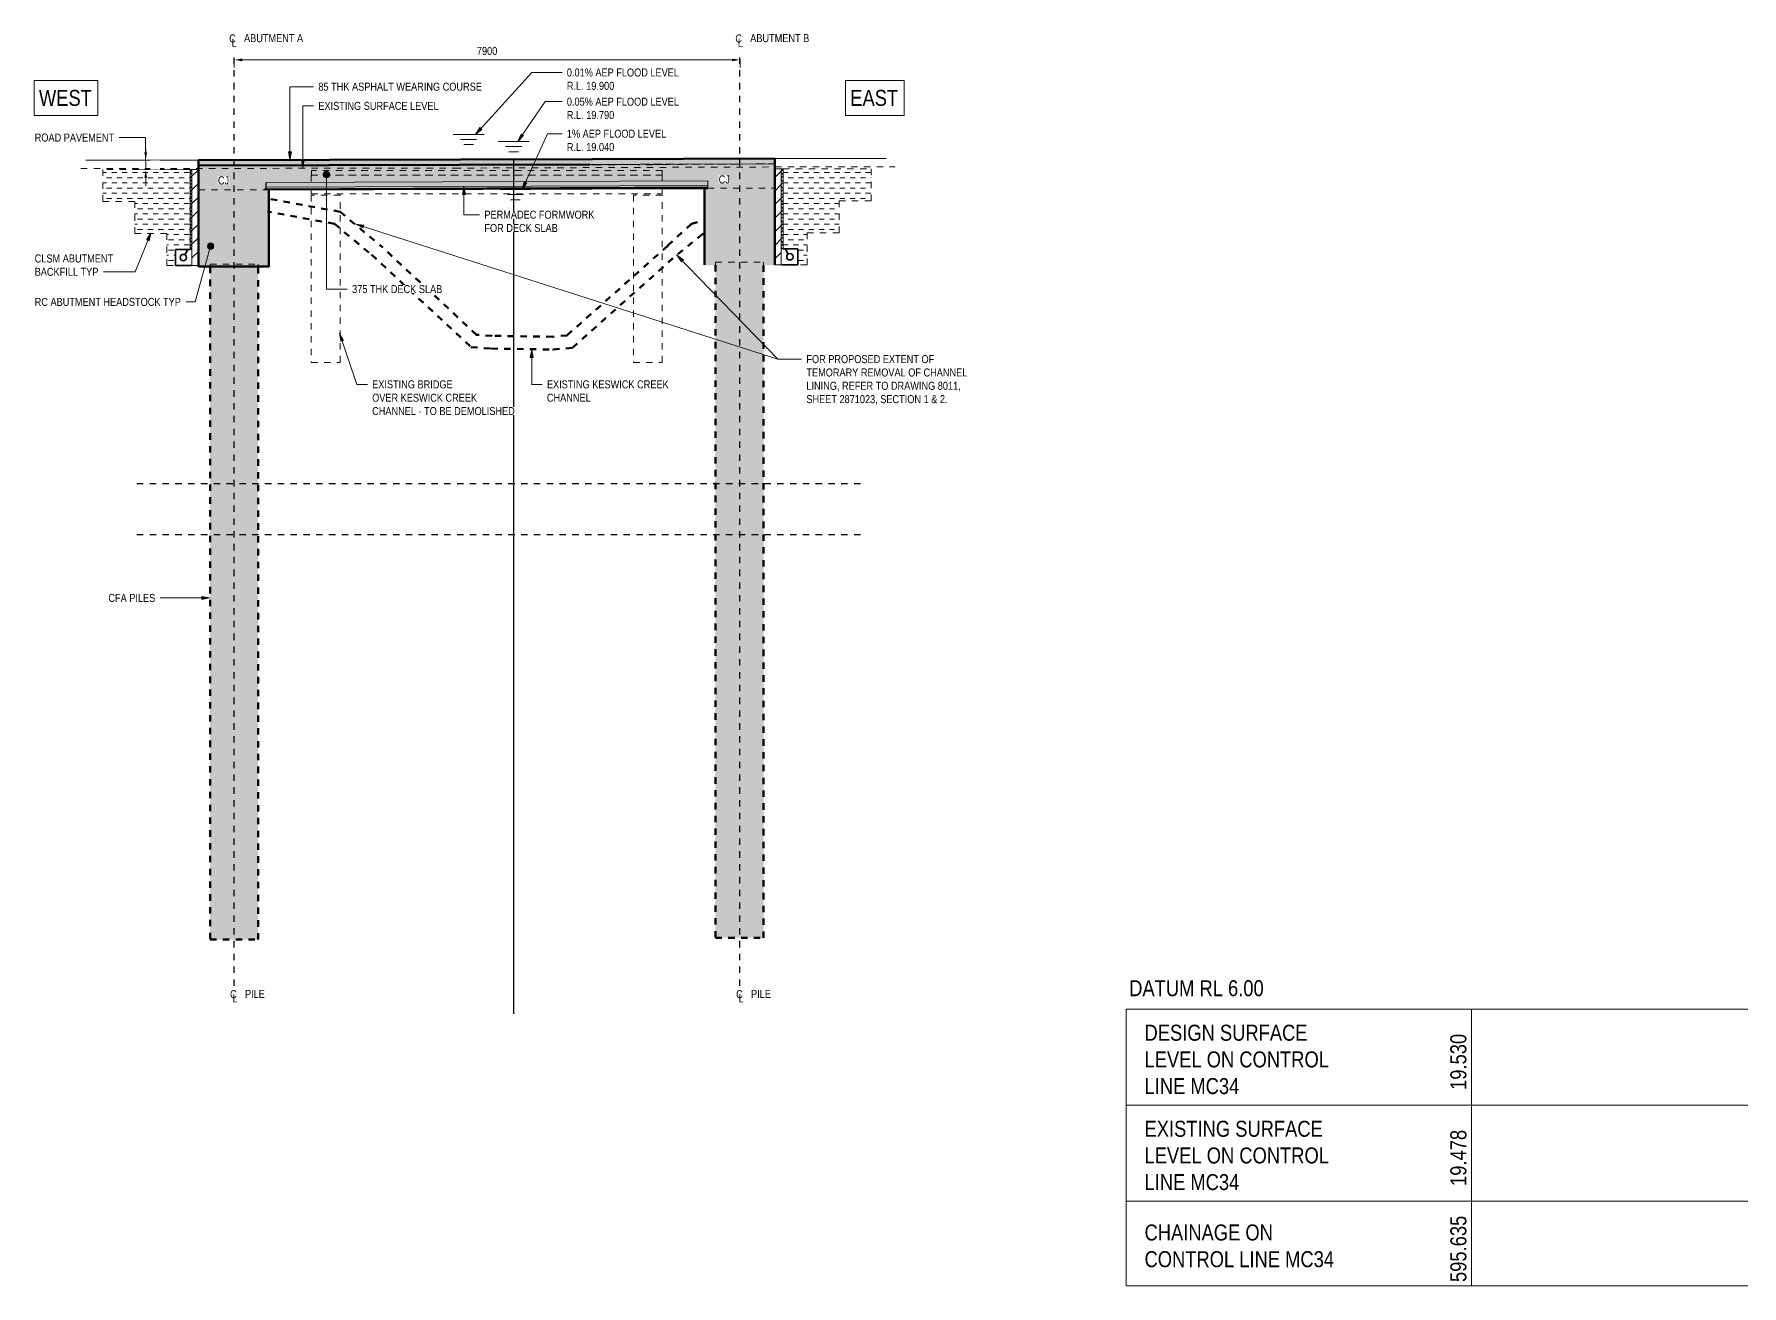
# Model space of a CAD drawing. Header units: metres. Extents: x 1 to 98, y 2 to 1697.
# Drawn here: x 44.44 to 71.11, y 1.92 to 21.47 of the extents above; entities that cross this region are included whole.
import ezdxf

# ---------------------------------------------------------------- set-up
doc = ezdxf.new("R2010")
doc.units = ezdxf.units.M
for name, pattern in [('Dash dot', [0.015875, 0.00635, -0.004763, 0, -0.004763]), ('JacobsCenter', [0.015, 0.009, -0.0015, 0.003, -0.0015]), ('JacobsDash', [0.0045, 0.003, -0.0015]), ('JacobsDemolished', [0.0045, 0.003, -0.0015])]:
    doc.linetypes.add(name, pattern=pattern)
doc.layers.get('Defpoints').update_dxf_attribs({"color": 41})
for name, color, linetype, lineweight in [('BRIDGE-ABUTMENT-CONC', 7, 'Continuous', 50), ('D-BDGE', 7, 'Continuous', 13), ('D-BDGE-18-SOLID', 7, 'Continuous', 9), ('D-BDGE-FLOOR', 7, 'Continuous', 50), ('D-BDGE-FLOOR-HID', 7, 'JacobsDash', 18), ('D-BDGE-FLOOR-PAT', 7, 'Continuous', 50), ('D-BDGE-FNDN-LINES-18-HID', 7, 'JacobsDash', 18), ('D-BDGE-FNDN-PILE-CONC', 7, 'Continuous', 50), ('D-BDGE-LINE', 7, 'Continuous', 9), ('D-ENHA-GEN-LINE', 7, 'Continuous', 9), ('D-ENHA-TEXT', 7, 'Continuous', 9), ('D-ENHA-TEXT-DIMS', 7, 'Continuous', 9)]:
    doc.layers.add(name, color=color, linetype=linetype, lineweight=lineweight)
for name, color, linetype, lineweight, true_color in [('BRIDGE-FRAMING-LINE-18-HID', 7, 'Continuous', 13, 0x8c8cc6), ('D-BDGE-DECK', 7, 'Continuous', 13, 0x8c8cc6), ('D-BDGE-FNDN', 7, 'Continuous', 13, 0x8c8cc6), ('D-BDGE-FRAMING', 7, 'Continuous', 13, 0x8c8cc6), ('D-BDGE-INT-WALL', 7, 'Continuous', 13, 0x8c8cc6)]:
    doc.layers.add(name, color=color, linetype=linetype, lineweight=lineweight, true_color=true_color)
doc.styles.add('Arial Narrow_3', font='ARIALN.TTF', dxfattribs={"height": 0.25})
doc.styles.add('Arial Narrow_5', font='ARIALN.TTF', dxfattribs={"height": 0.125})
doc.dimstyles.new('Dimension_Standard_O__mm__2', dxfattribs={"dimscale": 0.3048, "dimtxt": 0.127929, "dimasz": 0.410105, "dimexe": 0.393701, "dimexo": 0.246063, "dimgap": 0.246063, "dimtad": 1, "dimdec": 0, "dimlfac": 1000, "dimzin": 0, "dimdsep": 46, "dimtxsty": 'Arial Narrow_5', "dimsah": 1, "dimcen": 0.09, "dimaunit": 1, "dimadec": 4, "dimazin": 0, "dimtfac": 1, "dimtdec": 4, "dimtix": 1, "dimtmove": 0, "dimatfit": 3, "dimfxl": 1, "dimtvp": 1, "dimtfill": 1, "dimtolj": 1, "dimtzin": 0, "dimlwd": 18, "dimlwe": 18, "dimarcsym": 2})
pattern_1 = [(0, (51.05926, 18.093), (0.08064, 0.08064), [0.08064, -0.08064])]
pattern_2 = [(45, (51.05926, 18.093), (-0.106066, 0.106066), [])]
pattern_3 = [(45, (51.05926, 18.093), (-0.053033, 0.053033), []), (135, (51.05926, 18.093), (-0.053033, -0.053033), [])]

# ---------------------------------------------------------------- blocks, each defined once
blk = doc.blocks.new('Roofs 3 - Roofs 3-4999916-DRG-2871021 - SECTION 3')
at = {"layer": 'D-BDGE-DECK', "color": 9, "linetype": 'JacobsDemolished', "lineweight": 18, "true_color": 0xc3c3c3}
for p, q in [((578.009, 19.336), (578.009, 19.262)), ((583.489, 19.336), (578.009, 19.336)), ((578.009, 19.262), (583.489, 19.262)), ((583.489, 19.262), (583.489, 19.336))]:
    blk.add_line(p, q, dxfattribs=at)
blk = doc.blocks.new('Structural Framing 2 - Structural Framing 2-5589929-DRG-2871021 - SECTION 3')
at = {"layer": 'D-BDGE-FRAMING', "color": 9, "linetype": 'JacobsDemolished', "lineweight": 50, "true_color": 0xc3c3c3}
for p, q in [((580.591, 16.771), (579.088, 18.166)), ((579.089, 18.161), (579.088, 18.166)), ((583.574, 18.159), (582.003, 16.762)), ((583.574, 18.159), (583.575, 18.155)), ((578.952, 18.019), (580.506, 16.577)), ((578.953, 18.015), (578.952, 18.019)), ((582.087, 16.569), (583.716, 18.018)), ((583.717, 18.014), (583.716, 18.018)), ((580.506, 16.577), (580.822, 16.555)), ((580.508, 16.573), (580.506, 16.577)), ((580.83, 16.755), (580.591, 16.771)), ((580.592, 16.767), (580.591, 16.771)), ((580.822, 16.555), (581.783, 16.54)), ((580.823, 16.551), (580.822, 16.555)), ((581.775, 16.74), (580.83, 16.755)), ((580.831, 16.751), (580.83, 16.755)), ((582.003, 16.762), (581.775, 16.74)), ((581.776, 16.736), (581.775, 16.74)), ((581.783, 16.54), (582.087, 16.569)), ((581.784, 16.536), (581.783, 16.54)), ((582.005, 16.758), (582.003, 16.762)), ((582.089, 16.565), (582.087, 16.569))]:
    blk.add_line(p, q, dxfattribs=at)
blk = doc.blocks.new('01_SFO_FRP_Pile_CastInPlace_CS - CAST-IN-PLACE PILE - 0750-7668704-DRG-2871021 - SECTION 3')
at = {"layer": 'D-BDGE-FNDN', "linetype": 'JacobsDash', "lineweight": 18, "true_color": 0xe1e1e1}
blk.add_hatch(color=254, dxfattribs=at).paths.add_polyline_path([(576.428, 7.326), (577.178, 7.326), (577.178, 17.831), (577.172, 17.832), (577.128, 17.833), (577.044, 17.834), (576.869, 17.835), (576.675, 17.835), (576.516, 17.833), (576.434, 17.832), (576.428, 17.831), (576.428, 13.892)])
at = {"layer": 'D-BDGE-FNDN-LINES-18-HID', "color": 252, "true_color": 0x888888}
for p, q in [((576.428, 17.876), (576.428, 17.832)), ((576.428, 17.876), (577.178, 17.876)), ((577.178, 17.832), (577.178, 17.876))]:
    blk.add_line(p, q, dxfattribs=at)
at = {"layer": 'D-BDGE-FNDN-PILE-CONC', "color": 252, "linetype": 'JacobsDash', "true_color": 0x888888}
for p, q in [((576.428, 17.832), (576.428, 7.326)), ((577.178, 7.326), (577.178, 17.832)), ((576.428, 7.326), (577.178, 7.326))]:
    blk.add_line(p, q, dxfattribs=at)
blk = doc.blocks.new('01_SFO_FRP_Pile_CastInPlace_CS - CAST-IN-PLACE PILE - 0750-V1-DRG-2871021 - SECTION 3')
at = {"layer": 'D-BDGE-FNDN', "linetype": 'JacobsDash', "lineweight": 18, "true_color": 0xe1e1e1}
blk.add_hatch(color=254, dxfattribs=at).paths.add_polyline_path([(584.321, 7.353), (585.071, 7.353), (585.071, 17.858), (585.066, 17.859), (585.021, 17.86), (584.938, 17.861), (584.762, 17.862), (584.569, 17.861), (584.41, 17.86), (584.344, 17.859), (584.321, 17.858), (584.321, 13.892)])
at = {"layer": 'D-BDGE-FNDN-LINES-18-HID', "color": 252, "true_color": 0x888888}
for p, q in [((584.321, 17.903), (584.321, 17.859)), ((584.321, 17.903), (585.071, 17.903)), ((585.071, 17.859), (585.071, 17.903))]:
    blk.add_line(p, q, dxfattribs=at)
at = {"layer": 'D-BDGE-FNDN-PILE-CONC', "color": 252, "linetype": 'JacobsDash', "true_color": 0x888888}
for p, q in [((584.321, 17.859), (584.321, 7.353)), ((585.071, 7.353), (585.071, 17.859)), ((584.321, 7.353), (585.071, 7.353))]:
    blk.add_line(p, q, dxfattribs=at)
blk = doc.blocks.new('07_STR_DPS_PermadecPanel - 07_STR_DPS_PermadecPanel-V2-DRG-2871021 - SECTION 3')
at = {"layer": 'BRIDGE-FRAMING-LINE-18-HID', "color": 7, "linetype": 'JacobsDash'}
for p, q in [((577.296, 19.041), (577.296, 19.134)), ((577.301, 19.134), (577.296, 19.134)), ((577.296, 19.04), (577.296, 19.133)), ((584.196, 19.062), (577.296, 19.041)), ((581.948, 19.049), (577.296, 19.035)), ((577.296, 19.035), (577.296, 19.041)), ((577.296, 19.041), (577.296, 19.041)), ((577.296, 19.041), (577.296, 19.04)), ((577.296, 19.04), (577.296, 19.04)), ((577.296, 19.04), (577.296, 19.039)), ((577.296, 19.039), (577.296, 19.039)), ((577.296, 19.033), (577.296, 19.035)), ((584.196, 19.056), (581.953, 19.049)), ((584.196, 19.079), (584.196, 19.062)), ((584.196, 19.062), (584.196, 19.056)), ((584.196, 19.056), (584.196, 19.054))]:
    blk.add_line(p, q, dxfattribs=at)
blk = doc.blocks.new('07_STR_DPS_PermadecPanel - 07_STR_DPS_PermadecPanel-5973124-DRG-2871021 - SECTION 3')
at = {"layer": 'D-BDGE-FRAMING', "linetype": 'JacobsDash', "true_color": 0xc0c0c0}
for points in [[(577.298, 19.046), (584.198, 19.068), (584.198, 19.079), (577.301, 19.052), (577.301, 19.139), (577.297, 19.139), (577.298, 19.062)], [(577.298, 19.041), (584.198, 19.062), (584.198, 19.068), (577.298, 19.046)], [(577.298, 19.04), (583.152, 19.059), (577.298, 19.041)], [(577.298, 19.046), (577.298, 19.046), (577.298, 19.046)]]:
    blk.add_hatch(color=9, dxfattribs=at).paths.add_polyline_path(points)
at = {"layer": 'BRIDGE-FRAMING-LINE-18-HID', "color": 7, "linetype": 'JacobsDash'}
for p, q in [((577.297, 19.042), (577.296, 19.135)), ((577.297, 19.041), (577.296, 19.134)), ((577.296, 19.035), (581.941, 19.049)), ((577.296, 19.041), (577.296, 19.041)), ((577.296, 19.041), (577.296, 19.041)), ((577.296, 19.041), (577.296, 19.035)), ((577.296, 19.035), (577.298, 19.04)), ((577.297, 19.045), (577.297, 19.138)), ((577.297, 19.044), (577.297, 19.137)), ((577.297, 19.043), (577.297, 19.136)), ((577.298, 19.046), (577.297, 19.045)), ((577.297, 19.045), (577.297, 19.045)), ((577.297, 19.045), (577.297, 19.044)), ((577.297, 19.044), (577.297, 19.044)), ((577.297, 19.044), (577.297, 19.043)), ((577.298, 19.044), (577.297, 19.044)), ((577.298, 19.044), (577.297, 19.044)), ((577.297, 19.043), (577.297, 19.043)), ((577.297, 19.043), (577.297, 19.042)), ((577.297, 19.042), (577.297, 19.042)), ((577.297, 19.042), (577.297, 19.041)), ((577.298, 19.046), (577.298, 19.046)), ((581.947, 19.049), (584.196, 19.056)), ((584.198, 19.062), (584.196, 19.056))]:
    blk.add_line(p, q, dxfattribs=at)
at = {"layer": 'D-BDGE-FRAMING', "color": 7}
for p, q in [((577.298, 19.046), (577.297, 19.139)), ((577.301, 19.139), (577.297, 19.139)), ((584.198, 19.068), (577.298, 19.047)), ((584.198, 19.062), (577.298, 19.041)), ((577.298, 19.041), (577.298, 19.047)), ((577.298, 19.047), (577.298, 19.046)), ((577.298, 19.04), (577.298, 19.041)), ((584.198, 19.079), (584.198, 19.068)), ((584.198, 19.068), (584.198, 19.062))]:
    blk.add_line(p, q, dxfattribs=at)
blk = doc.blocks.new('DIMBLOCK3-DRG-2871021 - SECTION 3')
at = {"layer": 'D-ENHA-TEXT-DIMS', "color": 0, "lineweight": 18, "transparency": 16777216}
for p, q in [((47.568, 21.077), (47.568, 20.944)), ((55.468, 21.077), (55.468, 20.944)), ((47.693, 21.064), (55.343, 21.064))]:
    blk.add_line(p, q, dxfattribs=at)
at = {"layer": 'D-ENHA-TEXT-DIMS', "color": 0, "transparency": 16777216}
for points in [[(47.693, 21.085), (47.693, 21.043), (47.568, 21.064)], [(55.343, 21.085), (55.343, 21.043), (55.468, 21.064)]]:
    blk.add_solid(points, dxfattribs=at)
at = {"layer": 'Defpoints', "color": 0, "transparency": 16777216}
for p in [(47.568, 21.152), (55.468, 21.152), (55.468, 21.064)]:
    blk.add_point(p, dxfattribs=at)
at = {"layer": 'D-ENHA-TEXT-DIMS', "color": 0, "lineweight": 18, "transparency": 16777216, "insert": (51.518, 21.203), "char_height": 0.125, "width": 0.38013, "attachment_point": 5, "style": 'Arial Narrow_5', "bg_fill": 3, "box_fill_scale": 1.1, "bg_fill_color": 256, "bg_fill_true_color": 13158600, "bg_fill_transparency": 0}
blk.add_mtext('\\A1;7900', dxfattribs=at)
blk = doc.blocks.new('CS_Annot_Centreline Symbol1 - CS_Annot_Centreline Symbol-5309845-DRG-2871021 - SECTION 3')
at = {"layer": 'D-ENHA-GEN-LINE', "char_height": 0.125, "attachment_point": 1, "style": 'Arial Narrow_5'}
for s, insert, width in [('C  ', (576.726, 21.461), 0.22046), ('L', (576.765, 21.394), 0.0962)]:
    blk.add_mtext(s, dxfattribs=dict(at, insert=insert, width=width))
blk = doc.blocks.new('DIMBLOCK4-DRG-2871021 - SECTION 3')
at = {"layer": 'D-ENHA-TEXT-DIMS', "color": 0, "lineweight": 18, "transparency": 16777216}
for p, q in [((46.186, 19.619), (46.185, 19.744)), ((46.937, 19.497), (46.066, 19.494)), ((46.186, 19.494), (46.187, 19.349)), ((46.937, 19.351), (46.067, 19.349)), ((46.187, 19.224), (46.187, 19.099))]:
    blk.add_line(p, q, dxfattribs=at)
at = {"layer": 'D-ENHA-TEXT-DIMS', "color": 0, "transparency": 16777216}
for points in [[(46.207, 19.619), (46.165, 19.619), (46.186, 19.494)], [(46.208, 19.224), (46.166, 19.224), (46.187, 19.349)]]:
    blk.add_solid(points, dxfattribs=at)
at = {"layer": 'Defpoints', "color": 0, "transparency": 16777216}
for p in [(47.012, 19.497), (47.012, 19.351)]:
    blk.add_point(p, dxfattribs=at)
at = {"layer": 'D-ENHA-TEXT-DIMS', "color": 0, "lineweight": 18, "transparency": 16777216, "insert": (46.336, 19.422), "char_height": 0.125, "attachment_point": 5, "rotation": 270.1724, "style": 'Arial Narrow_5', "bg_fill": 3, "box_fill_scale": 1.1, "bg_fill_color": 256, "bg_fill_true_color": 13158600, "bg_fill_transparency": 0}
blk.add_mtext('\\A1;\u200e', dxfattribs=at)
at = {"layer": 'Defpoints', "color": 0, "transparency": 16777216}
blk.add_point((46.187, 19.349), dxfattribs=at)

msp = doc.modelspace()

# ---------------------------------------------------------------- hatches: boundary and pattern name
at = {"layer": 'BRIDGE-ABUTMENT-CONC', "true_color": 0xc0c0c0}
for points in [[(47.0119, 17.8368), (48.1119, 17.8368), (48.1119, 19.0369), (48.0435, 19.0369), (48.0435, 19.0167), (47.0235, 19.0167), (47.0235, 19.0368), (47.0121, 19.0368), (47.0119, 18.1014)], [(54.9102, 17.8566), (54.912, 17.8638), (54.9119, 19.0606), (54.9102, 19.0518), (54.9102, 17.8566)], [(54.912, 17.8638), (56.012, 17.8638), (56.012, 19.0639), (55.9964, 19.0639), (55.9964, 19.0301), (54.965, 19.0301), (54.965, 19.0638), (54.9621, 19.0638), (54.962, 19.0611), (54.912, 19.0607), (54.912, 17.8638)], [(47.0102, 17.8296), (47.0119, 17.8378), (47.0119, 18.1014), (47.0102, 18.1014), (47.0102, 17.8368)], [(47.0102, 17.8296), (47.1919, 17.8296), (47.1919, 17.8311), (47.1978, 17.8317), (47.2427, 17.8329), (47.3268, 17.8339), (47.5029, 17.8348), (47.6962, 17.8346), (47.8549, 17.8335), (47.9197, 17.8324), (47.9419, 17.8311), (47.9419, 17.8296), (48.1102, 17.8296), (48.1119, 17.8368), (47.0119, 17.8367)], [(54.9102, 17.8566), (55.0855, 17.8566), (55.0855, 17.8579), (55.0914, 17.8585), (55.1364, 17.8597), (55.2204, 17.8607), (55.3965, 17.8616), (55.5899, 17.8614), (55.7485, 17.8603), (55.8133, 17.8591), (55.8355, 17.8577), (55.8355, 17.8566), (56.0102, 17.8566), (56.012, 17.8638), (54.912, 17.8638), (54.9102, 17.8566)]]:
    msp.add_hatch(color=9, dxfattribs=at).paths.add_polyline_path(points)
at = {"layer": 'D-BDGE-FLOOR', "true_color": 0xc0c0c0}
for points in [[(47.0102, 19.4047), (47.0118, 19.4119), (47.0118, 19.4963), (47.0102, 19.4897), (47.0102, 19.4119)], [(47.0116, 19.3514), (47.0119, 19.3514), (47.0118, 19.4113), (47.0102, 19.4047), (47.0102, 19.3514)]]:
    msp.add_hatch(color=9, dxfattribs=at).paths.add_polyline_path(points)
at = {"layer": 'D-BDGE-FLOOR-PAT', "true_color": 0xc0c0c0}
h = msp.add_hatch(color=9, dxfattribs=at)
h.paths.add_polyline_path([(47.0121, 19.0369), (47.0235, 19.0369), (47.0235, 19.0767), (48.0435, 19.0767), (48.0435, 19.04), (48.0619, 19.0402), (48.062, 19.1394), (48.0655, 19.1395), (48.0655, 19.1501), (54.965, 19.1747), (54.965, 19.1051), (55.9964, 19.1051), (55.9964, 19.064), (56.012, 19.0641), (56.012, 19.4389), (47.0119, 19.4118), (47.0121, 19.3514)])
h.paths.add_polyline_path([(54.9621, 19.0638), (54.965, 19.0641), (54.965, 19.0789), (54.9619, 19.0788), (54.9621, 19.0639)])
msp.add_hatch(color=9, dxfattribs=at).paths.add_polyline_path([(48.1119, 19.033), (52.5369, 19.0464), (53.121, 19.0553), (48.0435, 19.04), (48.0435, 19.0369), (48.1119, 19.0369), (48.1119, 19.0343)])
h = msp.add_hatch(color=9, dxfattribs=at)
edge = h.paths.add_edge_path()
edge.add_line((54.6948, 19.0529), (54.9102, 19.0536))
edge.add_line((54.9102, 19.0536), (54.912, 19.0607))
edge.add_line((54.912, 19.0607), (53.121, 19.0549))
edge.add_line((53.121, 19.0549), (52.5369, 19.0464))
edge.add_line((52.5369, 19.0464), (52.5353, 19.0464))
h.paths.add_polyline_path([(54.912, 19.0536), (54.912, 19.0536), (54.912, 19.0555)])
h.paths.add_polyline_path([(56.0119, 19.0639), (56.0118, 19.0641), (55.9964, 19.0639)])
at = {"layer": 'D-BDGE-LINE', "true_color": 0xd8d8d8}
h = msp.add_hatch(color=254, dxfattribs=at)
h.paths.add_polyline_path([(54.9608, 19.4359), (54.9608, 19.4359), (54.912, 19.4357)])
h.paths.add_polyline_path([(54.962, 19.4359), (54.962, 19.4359), (54.9608, 19.4359)])
h.paths.add_polyline_path([(47.0118, 19.4118), (56.012, 19.4391), (56.012, 19.5239), (47.0118, 19.4963), (47.0118, 19.4119)])
at = {"layer": 'D-BDGE-LINE'}
h = msp.add_hatch(dxfattribs=at)
h.set_pattern_fill('FP_5', color=256, style=0, pattern_type=2)
h.set_pattern_definition(pattern_1)
h.paths.add_polyline_path([(46.5155, 17.8514), (46.6493, 17.8514), (46.6493, 18.1014), (46.8793, 18.1014), (46.8793, 19.3514), (45.5155, 19.3514), (45.5155, 18.8514), (46.0155, 18.8514), (46.0155, 18.3514), (46.5155, 18.3514), (46.5155, 18.1014)])
h.paths.add_polyline_path([(47.0102, 18.1014), (47.0102, 19.3514), (47.0093, 19.3514), (47.0093, 18.1014)])
h = msp.add_hatch(dxfattribs=at)
h.set_pattern_fill('FP_7', color=256, style=0, pattern_type=2)
h.set_pattern_definition(pattern_3)
h.paths.add_polyline_path([(46.8793, 18.1014), (46.9093, 18.1014), (46.9093, 19.3514), (46.8793, 19.3514), (46.8793, 18.1683)])
h = msp.add_hatch(dxfattribs=at)
h.set_pattern_fill('FP_6', color=256, style=0, pattern_type=2)
h.set_pattern_definition(pattern_2)
h.paths.add_polyline_path([(47.0093, 17.8514), (47.0093, 19.0368), (46.9093, 19.0368), (46.9093, 17.8514)])
h.paths.add_polyline_path([(47.0093, 19.0368), (47.0093, 19.3514), (46.9093, 19.3514), (46.9093, 19.0368)])
h = msp.add_hatch(dxfattribs=at)
h.set_pattern_fill('FP_5', color=256, style=0, pattern_type=2)
h.set_pattern_definition(pattern_1)
h.paths.add_polyline_path([(47.0119, 18.1014), (47.0121, 18.1014), (47.0116, 19.3514), (47.0102, 19.3514), (47.0104, 18.1014)])
at = {"layer": 'D-BDGE-LINE', "true_color": 0xd8d8d8}
msp.add_hatch(color=254, dxfattribs=at).paths.add_polyline_path([(56.012, 19.4389), (56.012, 19.4391), (56.012, 19.439)])
at = {"layer": 'D-BDGE-LINE'}
h = msp.add_hatch(dxfattribs=at)
h.set_pattern_fill('FP_6', color=256, style=0, pattern_type=2)
h.set_pattern_definition(pattern_2)
h.paths.add_polyline_path([(56.1123, 17.8633), (56.1123, 19.3636), (56.0123, 19.3636), (56.0123, 17.8633), (56.0154, 17.8633)])
h = msp.add_hatch(dxfattribs=at)
h.set_pattern_fill('FP_7', color=256, style=0, pattern_type=2)
h.set_pattern_definition(pattern_3)
h.paths.add_polyline_path([(56.1423, 18.1136), (56.1423, 19.3636), (56.1123, 19.3636), (56.1123, 18.1136)])
h = msp.add_hatch(dxfattribs=at)
h.set_pattern_fill('FP_5', color=256, style=0, pattern_type=2)
h.set_pattern_definition(pattern_1)
h.paths.add_polyline_path([(56.5154, 17.8636), (56.5154, 18.3636), (57.0154, 18.3636), (57.0154, 18.8636), (57.5154, 18.8636), (57.5154, 19.3636), (56.1423, 19.3636), (56.1423, 18.1136), (56.3723, 18.1136), (56.3723, 17.8636)])
at = {"layer": 'D-BDGE-LINE', "true_color": 0xc0c0c0}
for points in [[(47.5534, 19.0167), (48.0435, 19.0167), (48.0435, 19.0767), (47.0235, 19.0767), (47.0235, 19.0167)], [(55.9964, 19.0301), (55.9964, 19.1051), (54.965, 19.1051), (54.965, 19.0301)]]:
    msp.add_hatch(color=9, dxfattribs=at).paths.add_polyline_path(points)
at = {"layer": 'D-BDGE-LINE', "true_color": 0xc7ffc7}
msp.add_hatch(color=254, dxfattribs=at).paths.add_polyline_path([(48.0655, 19.0518), (54.965, 19.0789), (54.965, 19.1747), (48.0655, 19.1501), (48.0655, 19.0617)])
at = {"layer": 'D-ENHA-TEXT'}
for points in [[(51.3348, 19.9001), (51.4354, 19.9775), (51.4028, 20.0072)], [(51.9958, 19.7906), (52.0852, 19.8806), (52.0491, 19.9058)], [(48.4396, 19.5008), (48.4617, 19.6258), (48.4176, 19.6258)], [(48.6408, 19.3804), (48.6628, 19.5054), (48.6188, 19.5054)], [(51.1571, 19.089), (51.1351, 18.964), (51.1791, 18.964)], [(52.0645, 19.0401), (52.1364, 19.1446), (52.0963, 19.1629)], [(49.4693, 18.4984), (49.5817, 18.4394), (49.5951, 18.4813)], [(46.2673, 18.3597), (46.1996, 18.2523), (46.2404, 18.2356)], [(54.4837, 18.0151), (54.5548, 17.91), (54.5865, 17.9406)], [(49.2139, 16.7948), (49.2333, 16.6694), (49.2751, 16.6836)], [(52.215, 16.5412), (52.1929, 16.4162), (52.237, 16.4162)], [(47.1896, 12.6607), (47.0646, 12.6828), (47.0646, 12.6387)]]:
    msp.add_hatch(color=256, dxfattribs=at).paths.add_polyline_path(points)
h = msp.add_hatch(color=256, dxfattribs=at)
edge = h.paths.add_edge_path()
edge.add_arc((49.0096, 19.2721), 0.05, 0, 360)
h = msp.add_hatch(color=256, dxfattribs=at)
edge = h.paths.add_edge_path()
edge.add_arc((47.2009, 18.1557), 0.05, 0, 360)

# ---------------------------------------------------------------- linework, layer by layer
at = {"layer": 'BRIDGE-ABUTMENT-CONC'}
for p, q in [((47.0119, 19.0368), (47.0119, 17.8368)), ((48.1119, 17.8368), (48.1119, 19.0369)), ((54.912, 19.0615), (54.912, 19.0607)), ((54.912, 19.0607), (54.912, 17.8638)), ((56.012, 17.8638), (56.012, 19.0639)), ((47.0102, 17.8296), (47.0119, 17.8368)), ((47.012, 17.8368), (48.1119, 17.8368)), ((48.1119, 17.8368), (48.1102, 17.8296))]:
    msp.add_line(p, q, dxfattribs=at)
at = {"layer": 'BRIDGE-FRAMING-LINE-18-HID', "color": 9, "linetype": 'JacobsDemolished', "true_color": 0xc3c3c3}
for p, q in [((48.7729, 19.2619), (48.7741, 19.2601)), ((54.2544, 19.2601), (54.2532, 19.2619)), ((48.7729, 19.0546), (48.7729, 19.0424)), ((54.2532, 19.0596), (54.2532, 19.0761))]:
    msp.add_line(p, q, dxfattribs=at)
at = {"layer": 'BRIDGE-FRAMING-LINE-18-HID', "color": 7, "linetype": 'JacobsDash', "lineweight": 18}
msp.add_line((56.0102, 19.0567), (56.0119, 19.0637), dxfattribs=at)
at = {"layer": 'D-BDGE', "linetype": 'JacobsCenter', "lineweight": 25}
for p, q in [((47.5682, 6.6033), (47.5682, 21.2033)), ((55.4679, 6.6033), (55.4679, 21.2033))]:
    msp.add_line(p, q, dxfattribs=at)
at = {"layer": 'D-BDGE', "color": 5, "true_color": 0x0000ff}
for p, q in [((50.9901, 19.9), (51.4701, 19.9)), ((51.1051, 19.82), (51.3551, 19.82)), ((51.1551, 19.74), (51.3051, 19.74)), ((51.6932, 19.79), (52.1732, 19.79)), ((51.8082, 19.71), (52.0582, 19.71)), ((51.8582, 19.63), (52.0082, 19.63)), ((51.7198, 19.04), (52.1998, 19.04)), ((51.8348, 18.96), (52.0848, 18.96)), ((51.8848, 18.88), (52.0348, 18.88))]:
    msp.add_line(p, q, dxfattribs=at)
at = {"layer": 'D-BDGE', "color": 8, "lineweight": 18, "true_color": 0x808080}
for p, q in [((47.0119, 19.4968), (45.2519, 19.4968)), ((56.0119, 19.5239), (57.7519, 19.5239))]:
    msp.add_line(p, q, dxfattribs=at)
at = {"layer": 'D-BDGE', "lineweight": 18}
for p, q in [((56.012, 19.5239), (47.0118, 19.4968)), ((47.0118, 19.4968), (47.0118, 19.4118)), ((56.012, 19.4389), (56.012, 19.5239)), ((46.9093, 19.3514), (46.8793, 19.3514)), ((46.8793, 19.3514), (46.8793, 18.1014)), ((47.0093, 19.3514), (46.9093, 19.3514)), ((46.9093, 18.1014), (46.9093, 19.3514)), ((47.0093, 17.8514), (47.0093, 19.3514)), ((47.0118, 19.4118), (56.012, 19.4389)), ((56.0123, 19.3636), (56.0123, 17.8633)), ((56.1123, 19.3636), (56.0123, 19.3636)), ((56.1123, 19.3636), (56.1123, 18.1136)), ((56.1423, 19.3636), (56.1123, 19.3636)), ((56.1423, 18.1136), (56.1423, 19.3636)), ((48.0655, 19.1501), (54.965, 19.1747)), ((48.0655, 19.0518), (48.0655, 19.1501)), ((48.0655, 19.0768), (54.965, 19.1014)), ((54.965, 19.1747), (54.965, 19.0789)), ((46.8793, 18.1014), (46.9093, 18.1014)), ((46.9093, 18.1014), (46.9093, 17.8514)), ((56.1123, 17.8633), (56.1123, 18.1136)), ((56.1123, 18.1136), (56.1423, 18.1136)), ((46.9093, 17.8514), (47.0093, 17.8514)), ((56.0123, 17.8633), (56.1123, 17.8633))]:
    msp.add_line(p, q, dxfattribs=at)
at = {"layer": 'D-BDGE', "color": 8, "lineweight": 25, "true_color": 0x808080}
msp.add_line((51.9332, 6.1633), (51.9332, 19.5233), dxfattribs=at)
at = {"layer": 'D-BDGE', "color": 8, "linetype": 'JacobsDash', "lineweight": 18, "true_color": 0x808080}
for p, q in [((45.1744, 19.3663), (51.0144, 19.3738)), ((51.0144, 19.3738), (56.4043, 19.3931)), ((56.4043, 19.3931), (57.8893, 19.3931))]:
    msp.add_line(p, q, dxfattribs=at)
at = {"layer": 'D-BDGE', "linetype": 'JacobsDash', "lineweight": 18}
for p, q in [((46.8793, 19.3514), (45.5155, 19.3514)), ((45.5155, 19.3514), (45.5155, 18.8514)), ((47.0121, 19.3514), (47.0093, 19.3514)), ((56.1423, 19.3636), (57.5154, 19.3636)), ((57.5154, 19.3636), (57.5154, 18.8636)), ((47.0119, 19.0368), (47.0102, 19.0297)), ((47.0235, 19.0368), (47.0119, 19.0368)), ((47.0155, 19.0369), (48.1155, 19.0369)), ((48.1119, 19.0369), (48.0435, 19.0369)), ((48.1102, 19.0297), (48.1119, 19.0369)), ((54.965, 19.0638), (54.912, 19.0638)), ((54.9621, 19.0617), (56.012, 19.0617)), ((56.012, 19.0639), (55.9964, 19.0639)), ((45.5155, 18.8514), (46.0155, 18.8514)), ((46.0155, 18.8514), (46.0155, 18.3514)), ((57.5154, 18.8636), (57.0154, 18.8636)), ((57.0154, 18.8636), (57.0154, 18.3636)), ((46.0155, 18.3514), (46.5155, 18.3514)), ((46.5155, 18.3514), (46.5155, 17.8514)), ((57.0154, 18.3636), (56.5154, 18.3636)), ((56.5154, 18.3636), (56.5154, 17.8636)), ((46.6493, 17.8514), (46.6493, 18.1014)), ((46.6493, 18.1014), (46.8793, 18.1014)), ((47.0093, 18.1014), (47.0121, 18.1014)), ((56.3723, 18.1136), (56.1423, 18.1136)), ((56.3723, 17.8636), (56.3723, 18.1136)), ((46.5155, 17.8514), (46.6493, 17.8514)), ((56.5154, 17.8636), (56.3723, 17.8636))]:
    msp.add_line(p, q, dxfattribs=at)
at = {"layer": 'D-BDGE', "color": 9, "linetype": 'JacobsDash', "lineweight": 60, "true_color": 0xc3c3c3}
for p, q in [((49.1348, 18.504), (48.0887, 18.6952)), ((49.2229, 18.6912), (48.1247, 18.8919)), ((49.2229, 18.6912), (49.8527, 18.1627)), ((49.1348, 18.504), (49.7241, 18.0095)), ((54.7089, 18.5023), (54.3383, 18.1594)), ((54.7089, 18.5023), (54.912, 18.5605)), ((54.8842, 18.3445), (54.48, 18.0177)), ((54.8842, 18.3445), (54.912, 18.3525))]:
    msp.add_line(p, q, dxfattribs=at)
at = {"layer": 'D-BDGE', "linetype": 'JacobsDash', "lineweight": 35}
for p, q in [((46.7993, 18.0197), (46.8693, 18.141)), ((56.2223, 18.0319), (56.1523, 18.1532))]:
    msp.add_line(p, q, dxfattribs=at)
at = {"layer": 'D-BDGE', "lineweight": 35}
for p, q in [((46.6493, 18.1014), (46.8793, 18.1014)), ((46.6493, 18.1014), (46.6493, 17.8514)), ((56.3723, 18.1136), (56.1423, 18.1136)), ((56.3723, 18.1136), (56.3723, 17.8636)), ((46.6493, 17.8514), (46.8993, 17.8514)), ((56.3723, 17.8636), (56.1223, 17.8636))]:
    msp.add_line(p, q, dxfattribs=at)
at = {"layer": 'D-BDGE', "color": 17, "linetype": 'Dash dot', "lineweight": 25, "true_color": 0x804040}
msp.add_line((46.0491, 14.45), (57.3491, 14.45), dxfattribs=at)
at = {"layer": 'D-BDGE', "color": 53, "linetype": 'Dash dot', "lineweight": 25, "true_color": 0xc8c33c}
msp.add_line((46.0491, 13.65), (57.3491, 13.65), dxfattribs=at)
at = {"layer": 'D-BDGE'}
for p, q in [((61.4993, 1.9171), (61.4993, 6.2371)), ((61.4993, 6.2371), (83.7863, 6.2371)), ((66.8939, 1.9171), (66.8939, 6.2371)), ((83.7863, 4.7371), (61.4993, 4.7371)), ((83.7863, 3.2371), (61.4993, 3.2371)), ((83.7863, 1.9171), (61.4993, 1.9171))]:
    msp.add_line(p, q, dxfattribs=at)
at = {"layer": 'D-BDGE', "lineweight": 35}
for centre in [(46.7743, 17.9764), (56.2473, 17.9886)]:
    msp.add_circle(centre, 0.05, dxfattribs=at)
at = {"layer": 'D-BDGE-18-SOLID', "color": 252, "true_color": 0x888888}
for p, q in [((54.965, 19.1747), (48.0655, 19.1501)), ((48.0655, 19.1501), (48.0655, 19.0518)), ((48.0655, 19.0518), (54.965, 19.0789)), ((54.965, 19.1051), (54.965, 19.1747))]:
    msp.add_line(p, q, dxfattribs=at)
at = {"layer": 'D-BDGE-FLOOR'}
for p, q in [((47.0119, 19.4969), (47.0102, 19.4897)), ((53.1578, 19.5155), (47.0119, 19.4969)), ((47.0119, 19.4969), (47.0119, 19.4119)), ((56.012, 19.5241), (53.1578, 19.5155)), ((56.012, 19.0641), (56.012, 19.5241)), ((47.0119, 19.4119), (47.0119, 19.0369)), ((53.121, 19.4303), (47.012, 19.4119)), ((47.012, 19.0369), (47.0235, 19.0369)), ((48.0435, 19.04), (53.1578, 19.0555)), ((53.1578, 19.0555), (54.965, 19.0609)), ((55.9964, 19.064), (56.012, 19.0641))]:
    msp.add_line(p, q, dxfattribs=at)
at = {"layer": 'D-BDGE-FLOOR', "lineweight": 18}
msp.add_line((52.5352, 19.0464), (53.1578, 19.0555), dxfattribs=at)
at = {"layer": 'D-BDGE-FLOOR-HID'}
for p, q in [((47.0119, 19.4117), (47.0102, 19.4047)), ((47.0102, 19.4047), (47.0119, 19.4117)), ((48.0963, 19.408), (52.748, 19.4245)), ((52.748, 19.4245), (53.1578, 19.4305)), ((52.751, 19.4245), (53.2107, 19.4261)), ((53.1578, 19.4305), (53.1211, 19.4303)), ((53.1211, 19.4303), (53.1578, 19.4305)), ((56.012, 19.4391), (53.1578, 19.4305)), ((53.1578, 19.4305), (56.012, 19.4391)), ((53.2107, 19.4261), (53.2108, 19.4261)), ((53.2108, 19.4261), (54.1244, 19.4295)), ((54.2959, 19.4278), (53.8741, 19.4255)), ((54.1244, 19.4295), (54.2719, 19.4303)), ((54.2719, 19.4303), (54.2744, 19.4303)), ((54.2744, 19.4303), (54.3699, 19.4308)), ((54.2959, 19.4304), (54.2959, 19.4278)), ((54.3055, 19.4268), (54.2959, 19.4278)), ((54.4877, 19.4314), (54.4955, 19.4311)), ((54.4955, 19.4311), (54.5258, 19.4313)), ((54.5258, 19.4313), (54.5447, 19.4293)), ((54.5447, 19.4293), (54.5489, 19.4291)), ((54.5486, 19.4291), (54.5463, 19.4291)), ((54.5468, 19.4291), (54.5616, 19.4275)), ((56.0119, 19.4389), (56.0102, 19.4319)), ((47.0102, 19.0297), (47.0119, 19.0367)), ((56.012, 19.0641), (56.0102, 19.0569))]:
    msp.add_line(p, q, dxfattribs=at)
at = {"layer": 'D-BDGE-FRAMING', "color": 9, "linetype": 'JacobsDemolished', "lineweight": 18, "true_color": 0xc3c3c3}
for p, q in [((48.7729, 19.262), (48.7729, 19.1526)), ((54.2532, 19.262), (48.7729, 19.262)), ((54.2532, 19.1722), (54.2532, 19.262)), ((48.7729, 19.0423), (48.7729, 18.972)), ((48.7729, 18.972), (54.2532, 18.972)), ((54.2532, 19.0588), (54.2532, 19.0596)), ((54.2532, 18.972), (54.2532, 19.0588))]:
    msp.add_line(p, q, dxfattribs=at)
at = {"layer": 'D-BDGE-FRAMING', "color": 9, "linetype": 'JacobsDemolished', "true_color": 0xc3c3c3}
for p, q in [((48.7741, 18.9701), (48.7729, 18.972)), ((54.2532, 18.972), (54.2544, 18.9701))]:
    msp.add_line(p, q, dxfattribs=at)
at = {"layer": 'D-BDGE-INT-WALL', "color": 9, "linetype": 'JacobsDemolished', "lineweight": 18, "true_color": 0xc3c3c3}
for p, q in [((49.2229, 18.9516), (48.7729, 18.9516)), ((48.7729, 18.9516), (48.7729, 16.34)), ((49.2229, 16.34), (49.2229, 18.9516)), ((54.2526, 18.952), (53.8026, 18.952)), ((53.8026, 18.952), (53.8026, 16.34)), ((54.2526, 16.34), (54.2526, 18.952)), ((48.7729, 16.34), (49.2229, 16.34)), ((53.8026, 16.34), (54.2526, 16.34))]:
    msp.add_line(p, q, dxfattribs=at)
at = {"layer": 'D-BDGE-INT-WALL', "color": 9, "linetype": 'JacobsDemolished', "true_color": 0xc3c3c3}
for p, q in [((48.7729, 18.9516), (48.7741, 18.9497)), ((49.2241, 18.9497), (49.2229, 18.9516)), ((53.8026, 18.952), (53.8038, 18.9501)), ((54.2538, 18.9501), (54.2526, 18.952)), ((48.7741, 16.34), (48.7729, 16.34)), ((49.2229, 16.34), (49.2241, 16.34)), ((53.8038, 16.34), (53.8026, 16.34)), ((54.2526, 16.34), (54.2538, 16.34))]:
    msp.add_line(p, q, dxfattribs=at)
at = {"layer": 'D-ENHA-TEXT'}
for p, q in [((48.4396, 20.6455), (48.8082, 20.6455)), ((48.4396, 19.5008), (48.4396, 20.6455)), ((48.6408, 20.3455), (48.8082, 20.3455)), ((48.6408, 19.3804), (48.6408, 20.3455)), ((51.9958, 19.7906), (52.4276, 20.4114)), ((52.4276, 20.4114), (52.6887, 20.4114)), ((51.4028, 20.0072), (51.3348, 19.9001)), ((51.4354, 19.9775), (51.4028, 20.0072)), ((45.8006, 19.8506), (45.7714, 19.8506)), ((46.1858, 19.8506), (45.8006, 19.8506)), ((46.1858, 19.5079), (46.1858, 19.8506)), ((51.3348, 19.9001), (51.4354, 19.9775)), ((52.0491, 19.9058), (51.9958, 19.7906)), ((51.9958, 19.7906), (52.0852, 19.8806)), ((52.0852, 19.8806), (52.0491, 19.9058)), ((52.0645, 19.0401), (52.4618, 19.9111)), ((52.4618, 19.9111), (52.6887, 19.9111)), ((48.4617, 19.6258), (48.4176, 19.6258)), ((48.4176, 19.6258), (48.4396, 19.5008)), ((48.4396, 19.5008), (48.4617, 19.6258)), ((48.6628, 19.5054), (48.6188, 19.5054)), ((48.6188, 19.5054), (48.6408, 19.3804)), ((48.6408, 19.3804), (48.6628, 19.5054)), ((49.0096, 19.2721), (49.0096, 17.4843)), ((51.1571, 19.089), (51.1351, 18.964)), ((51.1351, 18.964), (51.1791, 18.964)), ((51.1791, 18.964), (51.1571, 19.089)), ((51.1571, 19.089), (51.1571, 18.6465)), ((52.0963, 19.1629), (52.0645, 19.0401)), ((52.0645, 19.0401), (52.1364, 19.1446)), ((52.1364, 19.1446), (52.0963, 19.1629)), ((49.4693, 18.4984), (49.5817, 18.4394)), ((49.5951, 18.4813), (49.4693, 18.4984)), ((49.5817, 18.4394), (49.5951, 18.4813)), ((51.1571, 18.6465), (51.4011, 18.6465)), ((46.2673, 18.3597), (46.0195, 17.7538)), ((46.2673, 18.3597), (46.1996, 18.2523)), ((46.1996, 18.2523), (46.2404, 18.2356)), ((46.2404, 18.2356), (46.2673, 18.3597)), ((47.2009, 18.1557), (46.9584, 17.2839)), ((54.4837, 18.0151), (54.5548, 17.91)), ((54.5865, 17.9406), (54.4837, 18.0151)), ((54.4837, 18.0151), (56.0577, 16.3906)), ((54.5548, 17.91), (54.5865, 17.9406)), ((45.8414, 17.7538), (45.5267, 17.7538)), ((46.0195, 17.7538), (45.8414, 17.7538)), ((49.0096, 17.4843), (49.3351, 17.4843)), ((46.8255, 17.2839), (46.8165, 17.2839)), ((46.9584, 17.2839), (46.8255, 17.2839)), ((49.2139, 16.7948), (49.2333, 16.6694)), ((49.2751, 16.6836), (49.2139, 16.7948)), ((49.2139, 16.7948), (49.4857, 15.9962)), ((49.2333, 16.6694), (49.2751, 16.6836)), ((52.215, 16.5412), (52.1929, 16.4162)), ((52.237, 16.4162), (52.215, 16.5412)), ((52.215, 16.5412), (52.215, 15.9962)), ((52.1929, 16.4162), (52.237, 16.4162)), ((56.0577, 16.3906), (56.4297, 16.3906)), ((56.0577, 16.3906), (56.4297, 16.3906)), ((49.4857, 15.9962), (49.6481, 15.9962)), ((52.215, 15.9962), (52.3773, 15.9962)), ((46.5171, 12.6607), (46.4129, 12.6607)), ((47.1896, 12.6607), (46.5171, 12.6607)), ((47.1896, 12.6607), (47.0646, 12.6828)), ((47.0646, 12.6828), (47.0646, 12.6387)), ((47.0646, 12.6387), (47.1896, 12.6607))]:
    msp.add_line(p, q, dxfattribs=at)
at = {"layer": 'D-ENHA-TEXT', "lineweight": 18, "flags": 128}
for points in [[(44.4443, 20.7442), (45.4408, 20.7442), (45.4408, 20.1942), (44.4443, 20.1942)], [(57.1154, 20.7442), (58.0329, 20.7442), (58.0329, 20.1942), (57.1154, 20.1942)]]:
    msp.add_lwpolyline(points, close=True, dxfattribs=at)
at = {"layer": 'D-ENHA-TEXT'}
for centre in [(49.0096, 19.2721), (47.2009, 18.1557)]:
    msp.add_circle(centre, 0.05, dxfattribs=at)

# ---------------------------------------------------------------- block references
at = {"layer": 'BRIDGE-FRAMING-LINE-18-HID', "color": 7, "linetype": 'JacobsDash'}
for name in ['07_STR_DPS_PermadecPanel - 07_STR_DPS_PermadecPanel-V2-DRG-2871021 - SECTION 3', '07_STR_DPS_PermadecPanel - 07_STR_DPS_PermadecPanel-5973124-DRG-2871021 - SECTION 3']:
    msp.add_blockref(name, (-529.2357, 0), dxfattribs=at)
at = {"layer": 'D-BDGE-DECK', "color": 9, "linetype": 'JacobsDemolished', "true_color": 0xc3c3c3}
msp.add_blockref('Roofs 3 - Roofs 3-4999916-DRG-2871021 - SECTION 3', (-529.2357, 0), dxfattribs=at)
at = {"layer": 'D-BDGE-FNDN-LINES-18-HID', "color": 252, "true_color": 0x888888}
for name in ['01_SFO_FRP_Pile_CastInPlace_CS - CAST-IN-PLACE PILE - 0750-7668704-DRG-2871021 - SECTION 3', '01_SFO_FRP_Pile_CastInPlace_CS - CAST-IN-PLACE PILE - 0750-V1-DRG-2871021 - SECTION 3']:
    msp.add_blockref(name, (-529.2357, 0), dxfattribs=at)
at = {"layer": 'D-BDGE-FRAMING', "color": 9, "linetype": 'JacobsDemolished', "lineweight": 50, "true_color": 0xc3c3c3}
msp.add_blockref('Structural Framing 2 - Structural Framing 2-5589929-DRG-2871021 - SECTION 3', (-529.2357, 0), dxfattribs=at)
at = {"layer": 'D-ENHA-GEN-LINE'}
for p in [(-529.2217, -14.9266), (-521.3181, -14.9262)]:
    msp.add_blockref('CS_Annot_Centreline Symbol1 - CS_Annot_Centreline Symbol-5309845-DRG-2871021 - SECTION 3', p, dxfattribs=at)

# ---------------------------------------------------------------- texts
at = {"layer": 'D-ENHA-TEXT', "char_height": 0.25, "attachment_point": 1, "style": 'Arial Narrow_3', "bg_fill": 3, "box_fill_scale": 1, "bg_fill_color": 256, "bg_fill_transparency": 0}
for s, insert in [('DATUM RL 6.00', (61.5467, 6.6909)), ('DESIGN SURFACE ', (61.7859, 5.9954)), ('LEVEL ON CONTROL ', (61.7859, 5.5787)), ('LINE MC34', (61.7859, 5.162)), ('EXISTING SURFACE ', (61.7859, 4.4954)), ('LEVEL ON CONTROL ', (61.7859, 4.0787)), ('LINE MC34', (61.7859, 3.662)), ('CHAINAGE ON ', (61.7859, 2.8754)), ('CONTROL LINE MC34', (61.7859, 2.4587))]:
    msp.add_mtext(s, dxfattribs=dict(at, insert=insert))

# ---------------------------------------------------------------- next in the draw order: texts
at = {"layer": 'D-ENHA-GEN-LINE', "char_height": 0.125, "attachment_point": 1, "style": 'Arial Narrow_5', "bg_fill": 3, "box_fill_scale": 1, "bg_fill_color": 256, "bg_fill_true_color": 13158600, "bg_fill_transparency": 0}
for insert in [(47.7366, 6.5392), (55.6402, 6.5396)]:
    msp.add_mtext('PILE', dxfattribs=dict(at, insert=insert))
at = {"layer": 'D-ENHA-TEXT', "lineweight": 18, "char_height": 0.25, "attachment_point": 1, "style": 'Arial Narrow_3', "bg_fill": 3, "box_fill_scale": 1, "bg_fill_color": 256, "bg_fill_transparency": 0}
for s, insert in [('WEST', (44.5193, 20.5951)), ('EAST', (57.1904, 20.5951))]:
    msp.add_mtext(s, dxfattribs=dict(at, insert=insert))
at = {"layer": 'D-ENHA-TEXT', "char_height": 0.125, "attachment_point": 1, "style": 'Arial Narrow_5', "bg_fill": 3, "box_fill_scale": 1, "bg_fill_color": 256, "bg_fill_true_color": 13158600, "bg_fill_transparency": 0}
for s, insert in [('85 THK ASPHALT WEARING COURSE', (48.8832, 20.708)), ('EXISTING SURFACE LEVEL', (48.8832, 20.408)), ('0.05% AEP FLOOD LEVEL', (52.7637, 20.4739)), ('1% AEP FLOOD LEVEL', (52.7637, 19.9736)), ('CJ', (47.3151, 19.2443)), ('CJ', (55.1351, 19.2593)), ('PERMADEC FORMWORK ', (51.4761, 18.709)), ('375 THK DECK SLAB', (49.4101, 17.5468)), ('FOR PROPOSED EXTENT OF ', (56.5047, 16.4531)), ('EXISTING BRIDGE', (49.7231, 16.0587)), ('EXISTING KESWICK CREEK ', (52.4523, 16.0587))]:
    msp.add_mtext(s, dxfattribs=dict(at, insert=insert))
at = {"layer": 'D-ENHA-TEXT', "char_height": 0.125, "attachment_point": 1, "style": 'Arial Narrow_5', "bg_fill": 3, "box_fill_scale": 1, "bg_fill_color": 256, "bg_fill_transparency": 0}
for s, insert in [('ROAD PAVEMENT', (44.4529, 19.9131)), ('CLSM ABUTMENT ', (44.4529, 18.0246)), ('RC ABUTMENT HEADSTOCK TYP', (44.4529, 17.3464)), ('CFA PILES', (45.6037, 12.7232))]:
    msp.add_mtext(s, dxfattribs=dict(at, insert=insert))
at = {"layer": 'D-ENHA-TEXT', "char_height": 0.25, "attachment_point": 1, "rotation": 90, "style": 'Arial Narrow_3', "bg_fill": 3, "box_fill_scale": 1, "bg_fill_color": 256, "bg_fill_transparency": 0}
for s, insert in [('19.530', (66.5618, 4.977)), ('19.478', (66.5618, 3.477)), ('595.635', (66.5618, 1.977))]:
    msp.add_mtext(s, dxfattribs=dict(at, insert=insert))

# ---------------------------------------------------------------- next in the draw order: dimensions: what is measured, and where the dimension line sits
at = {"layer": 'D-ENHA-TEXT-DIMS', "lineweight": 18}
dim = msp.add_linear_dim(base=(55.4679, 21.064), p1=(47.5682, 21.1524), p2=(55.4679, 21.1524), dimstyle='Dimension_Standard_O__mm__2', override={"dimpost": '<>', "dimfxl": 7.899648}, dxfattribs=at)
dim.commit()
dim.dimension.update_dxf_attribs({"geometry": 'DIMBLOCK3-DRG-2871021 - SECTION 3', "text_midpoint": (51.5181, 21.2028)})
dim = msp.add_linear_dim(base=(46.1866, 19.3489), p1=(47.0118, 19.4968), p2=(47.0121, 19.3514), angle=270.17236, text='\u200e', dimstyle='Dimension_Standard_O__mm__2', override={"dimpost": '<>', "dimfxl": 0.145417}, dxfattribs=at)
dim.commit()
dim.dimension.update_dxf_attribs({"geometry": 'DIMBLOCK4-DRG-2871021 - SECTION 3', "text_midpoint": (46.3356, 19.4221)})

# ---------------------------------------------------------------- next in the draw order: linework, layer by layer
at = {"layer": 'D-ENHA-TEXT'}
for p, q in [((51.3348, 19.9001), (52.2182, 20.8674)), ((52.2182, 20.8674), (52.6887, 20.8674))]:
    msp.add_line(p, q, dxfattribs=at)

# ---------------------------------------------------------------- next in the draw order: block references
at = {"layer": 'D-ENHA-GEN-LINE'}
for p in [(-529.2357, 0), (-521.3307, 0)]:
    msp.add_blockref('CS_Annot_Centreline Symbol1 - CS_Annot_Centreline Symbol-5309845-DRG-2871021 - SECTION 3', p, dxfattribs=at)

# ---------------------------------------------------------------- next in the draw order: texts
at = {"layer": 'D-ENHA-TEXT', "char_height": 0.125, "attachment_point": 1, "style": 'Arial Narrow_5', "bg_fill": 3, "box_fill_scale": 1, "bg_fill_color": 256, "bg_fill_true_color": 13158600, "bg_fill_transparency": 0}
for s, insert in [('R.L. 19.790', (52.7637, 20.2655)), ('R.L. 19.040', (52.7637, 19.7652)), ('FOR DECK SLAB', (51.4761, 18.5006)), ('TEMORARY REMOVAL OF CHANNEL ', (56.5047, 16.2447)), ('OVER KESWICK CREEK ', (49.7231, 15.8504)), ('CHANNEL', (52.4523, 15.8504))]:
    msp.add_mtext(s, dxfattribs=dict(at, insert=insert))
at = {"layer": 'D-ENHA-TEXT', "insert": (44.4529, 17.8163), "char_height": 0.125, "attachment_point": 1, "style": 'Arial Narrow_5', "bg_fill": 3, "box_fill_scale": 1, "bg_fill_color": 256, "bg_fill_transparency": 0}
msp.add_mtext('BACKFILL TYP', dxfattribs=at)

# ---------------------------------------------------------------- next in the draw order: linework, layer by layer
at = {"layer": 'D-ENHA-TEXT'}
msp.add_line((49.4693, 18.4984), (56.0577, 16.3906), dxfattribs=at)

# ---------------------------------------------------------------- next in the draw order: texts
at = {"layer": 'D-ENHA-GEN-LINE', "char_height": 0.125, "attachment_point": 1, "style": 'Arial Narrow_5', "bg_fill": 3, "box_fill_scale": 1, "bg_fill_color": 256, "bg_fill_true_color": 13158600, "bg_fill_transparency": 0}
for s, insert in [('ABUTMENT A', (47.7225, 21.4658)), ('ABUTMENT B', (55.6275, 21.4658))]:
    msp.add_mtext(s, dxfattribs=dict(at, insert=insert))
at = {"layer": 'D-ENHA-TEXT', "char_height": 0.125, "attachment_point": 1, "style": 'Arial Narrow_5', "bg_fill": 3, "box_fill_scale": 1, "bg_fill_color": 256, "bg_fill_true_color": 13158600, "bg_fill_transparency": 0}
for s, insert in [('0.01% AEP FLOOD LEVEL', (52.7637, 20.9299)), ('LINING, REFER TO DRAWING 8011, ', (56.5047, 16.0364)), ('CHANNEL - TO BE DEMOLISHED', (49.7231, 15.642))]:
    msp.add_mtext(s, dxfattribs=dict(at, insert=insert))

# ---------------------------------------------------------------- next in the draw order: texts
for s, insert in [('R.L. 19.900', (52.7637, 20.7216)), ('SHEET 2871023, SECTION 1 & 2.', (56.5047, 15.828))]:
    msp.add_mtext(s, dxfattribs=dict(at, insert=insert))

doc.saveas('drawing.dxf')
